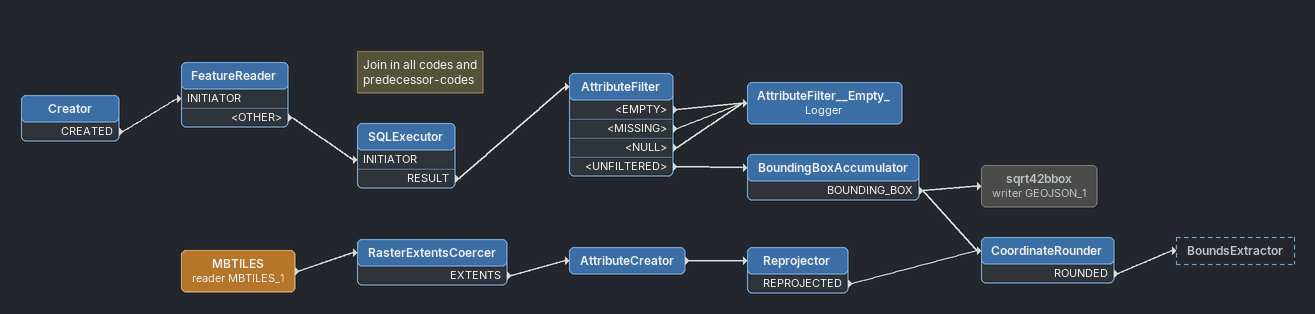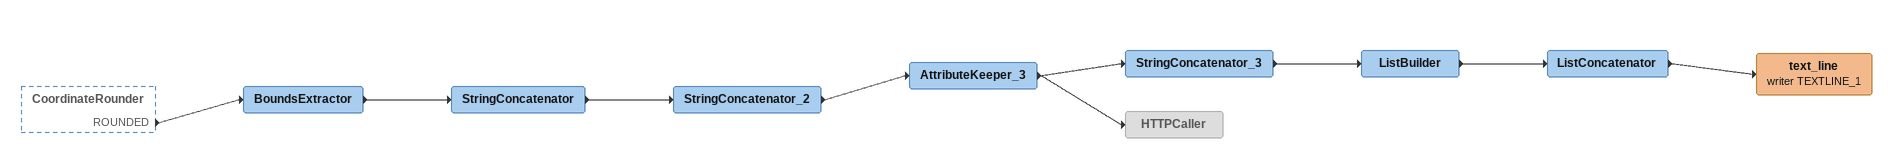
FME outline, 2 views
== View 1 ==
Creator
    CREATED -> FeatureReader [INITIATOR]
FeatureReader
    <OTHER> -> SQLExecutor [INITIATOR]
Note: Join in all codes and predecessor-codes
SQLExecutor
    RESULT -> AttributeFilter
AttributeFilter
    <EMPTY> -> AttributeFilter__Empty_
    <MISSING> -> AttributeFilter__Empty_
    <NULL> -> AttributeFilter__Empty_
    <UNFILTERED> -> BoundingBoxAccumulator
AttributeFilter__Empty_: Logger
BoundingBoxAccumulator
    BOUNDING_BOX -> CoordinateRounder
    BOUNDING_BOX -> sqrt42bbox (writer GEOJSON_1)
sqrt42bbox (writer GEOJSON_1) [off]
MBTILES (reader MBTILES_1)
    -> RasterExtentsCoercer
RasterExtentsCoercer
    EXTENTS -> AttributeCreator
AttributeCreator
    -> Reprojector
Reprojector
    REPROJECTED -> CoordinateRounder
CoordinateRounder
    ROUNDED -> BoundsExtractor

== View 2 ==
CoordinateRounder [outside]
    ROUNDED -> BoundsExtractor
BoundsExtractor
    -> StringConcatenator
StringConcatenator
    -> StringConcatenator_2
StringConcatenator_2
    -> AttributeKeeper_3
AttributeKeeper_3
    -> StringConcatenator_3
    -> HTTPCaller
StringConcatenator_3
    -> ListBuilder
ListBuilder
    -> ListConcatenator
ListConcatenator
    -> text_line (writer TEXTLINE_1)
text_line (writer TEXTLINE_1)
HTTPCaller [off]
